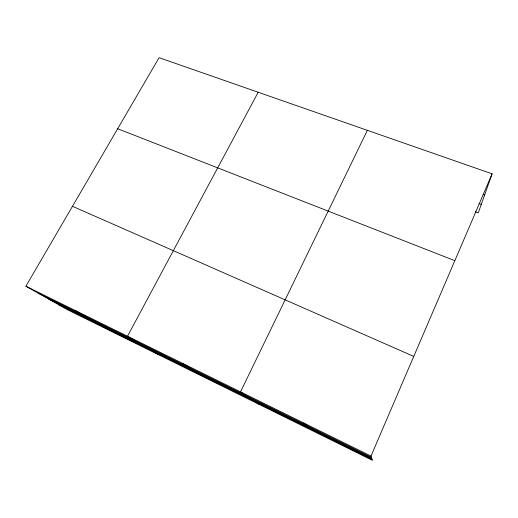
<?xml version="1.0" encoding="UTF-8"?>
<svg xmlns="http://www.w3.org/2000/svg" width="518" height="518" viewBox="0 0 518 518"><rect width="100%" height="100%" fill="white"/><g stroke="black" fill="none" stroke-linecap="round" stroke-linejoin="round"><path stroke-width="0.78" d="M492.1 173.828L370.985 456.086L372.377 460.314L67.845 309.919L25.9 286.208L159.084 57.686L492.1 173.828L478.263 212.911L475.246 211.797M367.366 130.322L240.514 391.861L258.741 404.195M258.191 92.249L127.512 336.227L158.858 354.869M483.1 194.444L484.608 194.988M479.014 203.535L481.287 204.364M117.683 128.729L454.836 260.671M72.475 206.293L413.752 356.416M25.9 286.208L370.985 456.086M38.118 293.11L371.4 457.342M48.53 299.003L371.743 458.391M58.625 304.707L372.079 459.401M75.395 310.573L86.169 316.789M182.472 363.286L189.847 367.877M303.807 423.018L306.844 425.531"/></g></svg>
